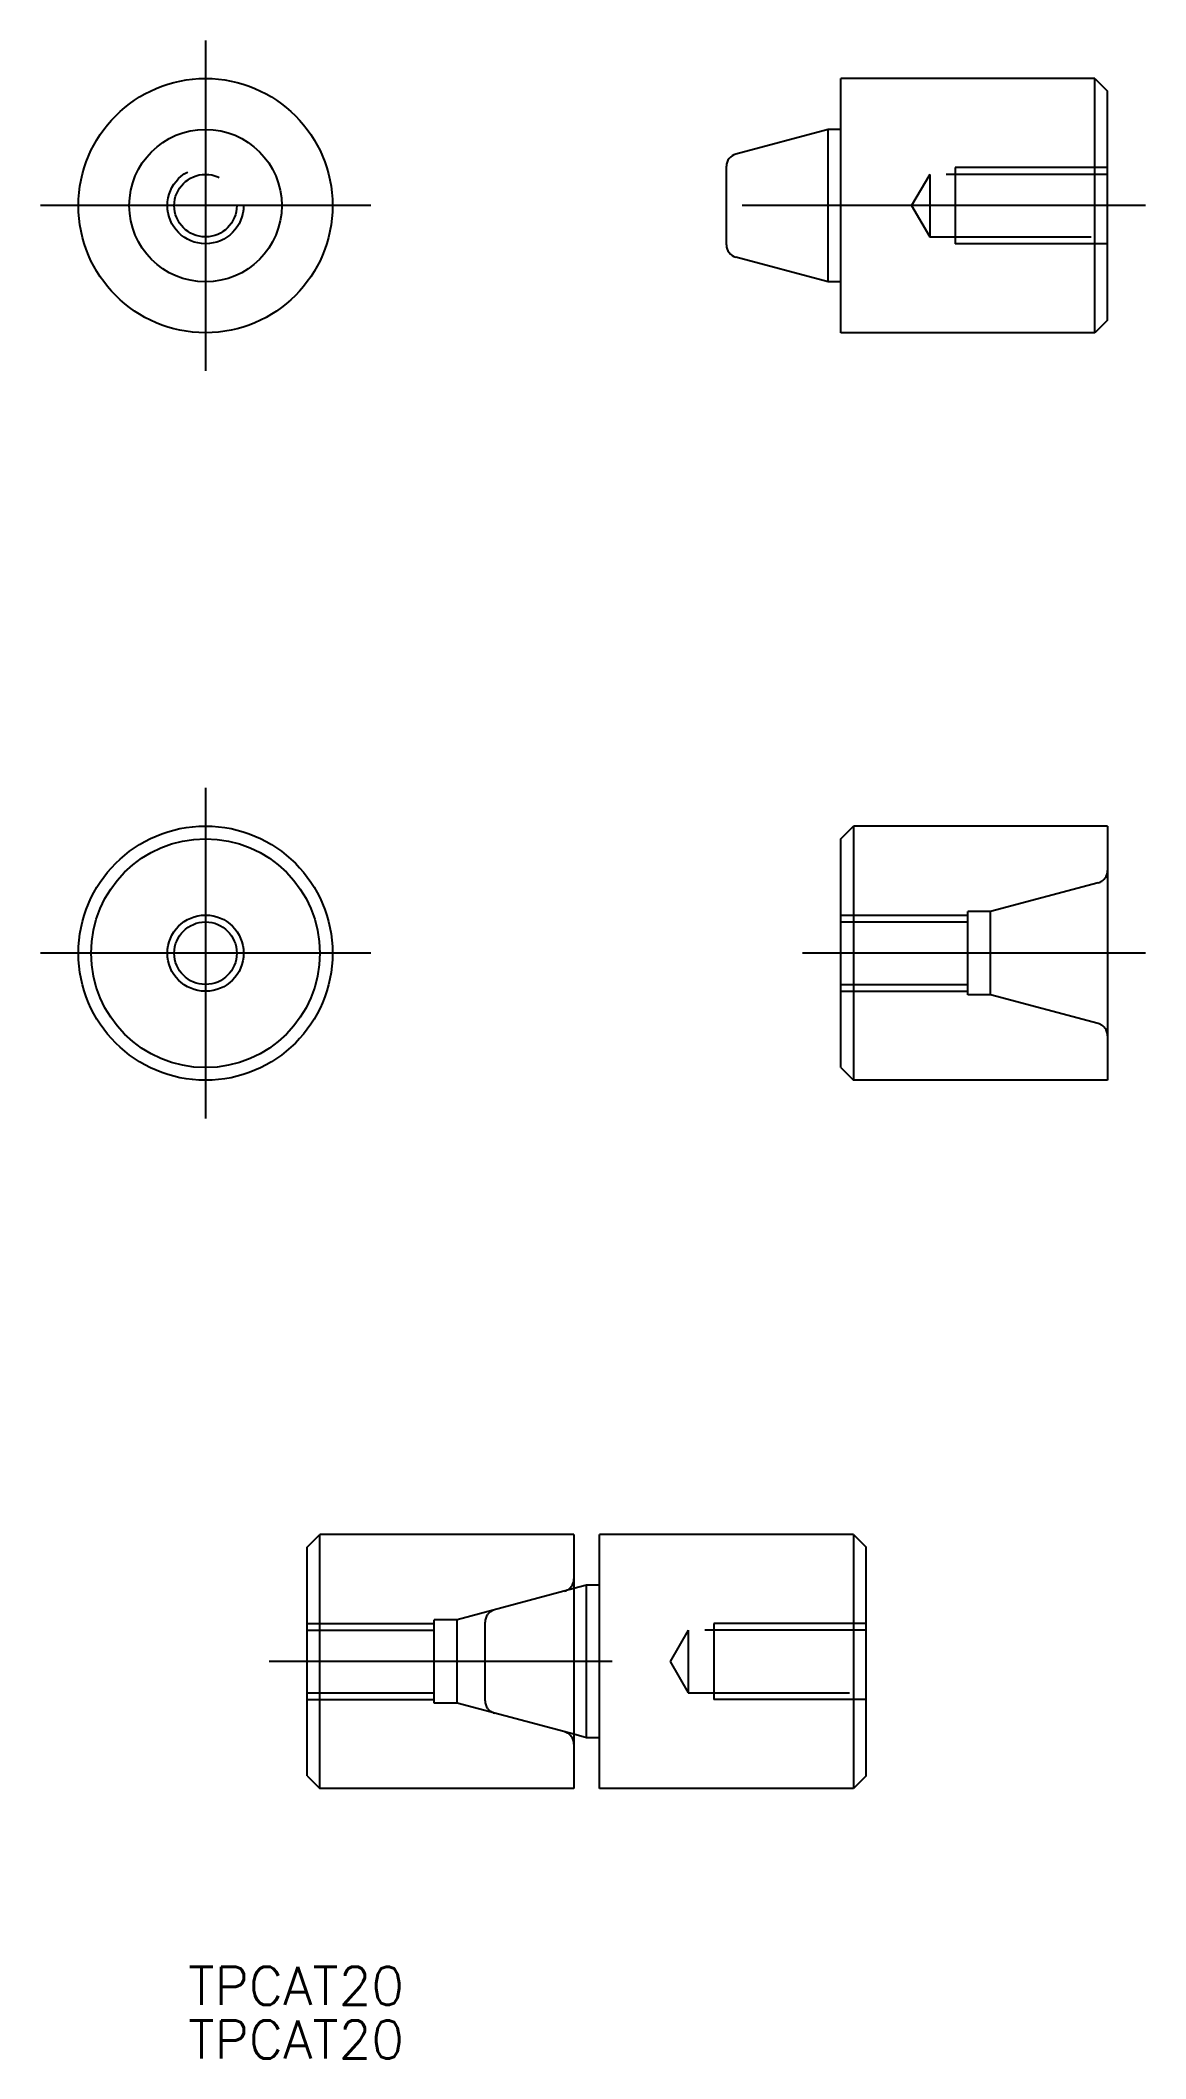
# Model space of a CAD drawing. Extents: x -13 to 74, y -87 to 72.
import ezdxf

# ---------------------------------------------------------------- set-up
doc = ezdxf.new("R2010")
doc.units = 0
doc.linetypes.add('CENTER', pattern=[50.8, 31.75, -6.35, 6.35, -6.35])
doc.linetypes.add('DASHED', pattern=[19.05, 12.7, -6.35])
doc.layers.get('0').update_dxf_attribs({"linetype": 'CONTINUOUS'})
doc.layers.add('CENTER', color=1, linetype='CENTER')
doc.styles.get("Standard").update_dxf_attribs({"font": 'txt.shx', "height": 3, "bigfont": 'bigfont.shx'})

# ---------------------------------------------------------------- blocks, each defined once
blk = doc.blocks.new('*U2')
at = {"color": 7, "linetype": 'CONTINUOUS'}
blk.add_text('TPCAT20', height=3, dxfattribs=at).set_placement((-1.35, -82.74))
blk = doc.blocks.new('*U3')
at = {"color": 7, "linetype": 'CONTINUOUS'}
blk.add_text('TPCAT20', height=3, dxfattribs=at).set_placement((-1.35, -86.96))

msp = doc.modelspace()

# ---------------------------------------------------------------- linework, layer by layer
at = {"color": 7, "linetype": 'CONTINUOUS'}
for p, q in [((50, 48.81), (50, 68.81)), ((70, 68.81), (50, 68.81)), ((70, 68.81), (71, 67.81)), ((70, 48.81), (70, 68.81)), ((71, 49.81), (71, 67.81)), ((49, 64.81), (41.74, 62.86)), ((50, 64.81), (49, 64.81)), ((49, 52.81), (49, 64.81)), ((41, 55.72), (41, 61.9)), ((49, 52.81), (41.74, 54.75)), ((50, 52.81), (49, 52.81)), ((71, 49.81), (70, 48.81)), ((70, 48.81), (50, 48.81)), ((50, 9), (51, 10)), ((71, 10), (51, 10)), ((51, 10), (51, -10)), ((71, 10), (71, -10)), ((50, -9), (50, 9)), ((50, -9), (51, -10)), ((71, -10), (51, -10)), ((8, -46.72), (9, -45.72)), ((29, -45.72), (9, -45.72)), ((9, -65.72), (9, -45.72)), ((29, -45.72), (29, -65.72)), ((51, -45.72), (31, -45.72)), ((31, -65.72), (31, -45.72)), ((51, -45.72), (52, -46.72)), ((51, -45.72), (51, -65.72)), ((8, -64.72), (8, -46.72)), ((52, -64.72), (52, -46.72)), ((30, -49.72), (29, -49.99)), ((30, -61.72), (30, -49.72)), ((31, -49.72), (30, -49.72)), ((30, -61.72), (29, -61.45)), ((31, -61.72), (30, -61.72)), ((8, -64.72), (9, -65.72)), ((52, -64.72), (51, -65.72)), ((29, -65.72), (9, -65.72)), ((51, -65.72), (31, -65.72))]:
    msp.add_line(p, q, dxfattribs=at)
at = {"color": 3, "linetype": 'DASHED'}
for p, q in [((57, 61.27), (55.58, 58.81)), ((57, 61.27), (57, 56.35)), ((71, 61.27), (57, 61.27)), ((71, 61.81), (59, 61.81)), ((59, 61.81), (59, 55.81)), ((55.58, 58.81), (57, 56.35)), ((57, 56.35), (71, 56.35)), ((71, 55.81), (59, 55.81)), ((70.26, 5.53), (61.8, 3.27)), ((60, -3.27), (60, 3.27)), ((61.8, 3.27), (60, 3.27)), ((61.8, -3.27), (61.8, 3.27)), ((50, 3), (60, 3)), ((50, 2.46), (60, 2.46)), ((50, -2.46), (60, -2.46)), ((50, -3), (60, -3)), ((61.8, -3.27), (60, -3.27)), ((70.26, -5.53), (61.8, -3.27)), ((29, -49.99), (19.8, -52.45)), ((8, -52.72), (18, -52.72)), ((8, -53.26), (18, -53.26)), ((19.8, -52.45), (18, -52.45)), ((18, -58.99), (18, -52.45)), ((19.8, -58.99), (19.8, -52.45)), ((22, -58.81), (22, -52.63)), ((38, -53.26), (36.58, -55.72)), ((52, -53.26), (38, -53.26)), ((38, -53.26), (38, -58.18)), ((40, -52.72), (40, -58.72)), ((52, -52.72), (40, -52.72)), ((36.58, -55.72), (38, -58.18)), ((8, -58.18), (18, -58.18)), ((8, -58.72), (18, -58.72)), ((38, -58.18), (52, -58.18)), ((52, -58.72), (40, -58.72)), ((19.8, -58.99), (18, -58.99)), ((29, -61.45), (19.8, -58.99))]:
    msp.add_line(p, q, dxfattribs=at)
at = {"color": 7, "linetype": 'CONTINUOUS'}
for centre, radius in [((0, 58.81), 10), ((0, 58.81), 6), ((0, 0), 10), ((0, 0), 9), ((0, 0), 2.46)]:
    msp.add_circle(centre, radius, dxfattribs=at)
at = {"color": 3, "linetype": 'DASHED'}
for radius in [3, 2.46]:
    msp.add_circle((0, 58.81), radius, dxfattribs=at)
at = {"color": 3, "linetype": 'CONTINUOUS'}
msp.add_circle((0, 0), 3, dxfattribs=at)
at = {"color": 7, "linetype": 'CONTINUOUS'}
for centre, start, end in [((42, 61.9), 105, 180), ((42, 55.72), 180, 255)]:
    msp.add_arc(centre, 1, start, end, dxfattribs=at)
at = {"color": 3, "linetype": 'DASHED'}
for centre, start, end in [((70, 6.5), 285, 0), ((70, -6.5), 0, 75), ((28, -49.22), 285, 0), ((23, -52.63), 105, 180), ((23, -58.81), 180, 255), ((28, -62.22), 0, 75)]:
    msp.add_arc(centre, 1, start, end, dxfattribs=at)
at = {"layer": 'CENTER', "color": 1, "linetype": 'CENTER'}
for p, q in [((0, 71.81), (0, 45.81)), ((13, 58.81), (-13, 58.81)), ((74, 58.81), (39, 58.81)), ((0, 13), (0, -13)), ((13, 0), (-13, 0)), ((74, 0), (47, 0)), ((32, -55.72), (5, -55.72))]:
    msp.add_line(p, q, dxfattribs=at)

# ---------------------------------------------------------------- block references
at = {"color": 7, "linetype": 'CONTINUOUS'}
for name in ['*U2', '*U3']:
    msp.add_blockref(name, (0, 0), dxfattribs=at)

doc.saveas('drawing.dxf')
